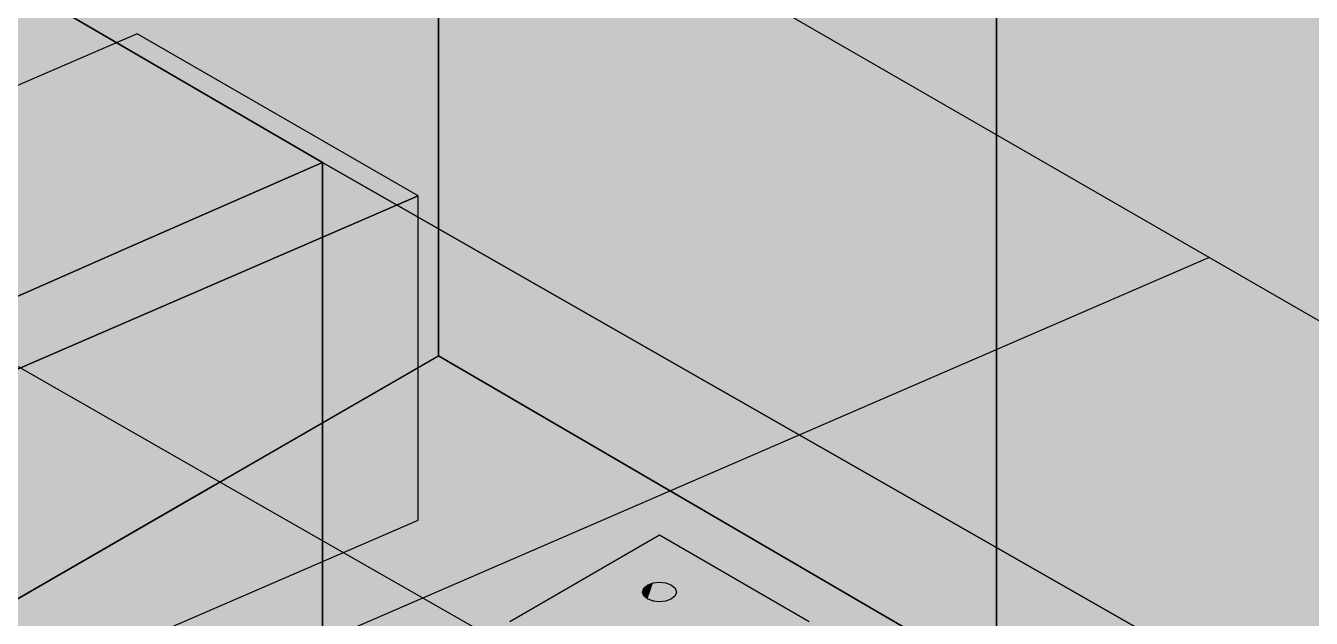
# Model space of a CAD drawing. Header units: metres. Extents: x 0 to 34.2, y 0 to 17.8.
# Drawn here: x 10.4017 to 10.699, y 9.984 to 10.1211 of the extents above; entities that cross this region are included whole.
import ezdxf

# ---------------------------------------------------------------- set-up
doc = ezdxf.new("R2010")
doc.units = ezdxf.units.M
doc.header["$LTSCALE"] = 0.25
doc.layers.add('ISO-ARISTAS', color=8, linetype='CONTINUOUS')
doc.layers.add('ISO-CONCRETO-SUP', color=254, linetype='CONTINUOUS', true_color=0xe8e8e8)

msp = doc.modelspace()

# ---------------------------------------------------------------- linework, layer by layer
at = {"layer": 'ISO-ARISTAS', "color": 250}
for p, q in [((12.16686, 9.20638), (10.34387, 10.25887)), ((10.49716, 10.04475), (10.49716, 10.25474)), ((10.49716, 10.18475), (10.49716, 10.11475)), ((10.6262, 10.1095), (10.6262, 10.1795)), ((10.6262, 10.1795), (10.6262, 10.1095)), ((10.47031, 10.0895), (10.40579, 10.12712)), ((10.40579, 10.12712), (10.47031, 10.0895)), ((10.42744, 10.11925), (10.13052, 9.99068)), ((10.4924, 10.08175), (10.42744, 10.11925)), ((10.49716, 10.11475), (10.49716, 10.04475)), ((10.6262, 10.0395), (10.6262, 10.1095)), ((10.6262, 10.1095), (10.6262, 10.0395)), ((10.47031, 10.0895), (10.42701, 10.0705)), ((10.42701, 10.0705), (10.47031, 10.0895)), ((10.47031, 10.0195), (10.47031, 10.0895)), ((10.53927, 10.05008), (10.47031, 10.0895)), ((10.47031, 10.0895), (10.47031, 10.0195)), ((10.47031, 10.0895), (10.53927, 10.05008)), ((10.19547, 9.95318), (10.4924, 10.08175)), ((10.4924, 10.08175), (10.19547, 9.95318)), ((10.4924, 10.00675), (10.4924, 10.08175)), ((10.42701, 10.0705), (10.38371, 10.0515)), ((10.38371, 10.0515), (10.42701, 10.0705)), ((8.5856, 9.16264), (10.67532, 10.06751)), ((10.45267, 10.01208), (10.38371, 10.0515)), ((10.60823, 10.01067), (10.53927, 10.05008)), ((10.53927, 10.05008), (10.60823, 10.01067)), ((10.34127, 9.95475), (10.49716, 10.04475)), ((10.49716, 10.04475), (10.4452, 10.01475)), ((10.56168, 10.00712), (10.49716, 10.04475)), ((10.49716, 10.04475), (10.56168, 10.00712)), ((10.6262, 9.9695), (10.6262, 10.0395)), ((10.6262, 10.0395), (10.6262, 9.9695)), ((10.47031, 9.9495), (10.47031, 10.0195)), ((10.47031, 10.0195), (10.47031, 9.9495)), ((10.4452, 10.01475), (10.39324, 9.98475)), ((10.52163, 9.97267), (10.45267, 10.01208)), ((10.67719, 9.97125), (10.60823, 10.01067)), ((10.60823, 10.01067), (10.67719, 9.97125)), ((10.19547, 9.87818), (10.4924, 10.00675)), ((10.6262, 9.9695), (10.56168, 10.00712)), ((10.56168, 10.00712), (10.6262, 9.9695)), ((10.51361, 9.9833), (10.54825, 10.0033)), ((10.54825, 10.0033), (10.58289, 9.9833)), ((10.54433, 9.9901), (10.54463, 9.99097)), ((10.54463, 9.99097), (10.54548, 9.9917)), ((10.54548, 9.9917), (10.54675, 9.99219)), ((10.54675, 9.99219), (10.54825, 9.99236)), ((10.54825, 9.99236), (10.54975, 9.99219)), ((10.54975, 9.99219), (10.55103, 9.9917)), ((10.55103, 9.9917), (10.55187, 9.99097)), ((10.55187, 9.99097), (10.55217, 9.9901)), ((10.54463, 9.98923), (10.54433, 9.9901)), ((10.54548, 9.9885), (10.54463, 9.98923)), ((10.54675, 9.98801), (10.54548, 9.9885)), ((10.54825, 9.98784), (10.54675, 9.98801)), ((10.54975, 9.98801), (10.54825, 9.98784)), ((10.55103, 9.9885), (10.54975, 9.98801)), ((10.55187, 9.98923), (10.55103, 9.9885)), ((10.55217, 9.9901), (10.55187, 9.98923))]:
    msp.add_line(p, q, dxfattribs=at)
at = {"layer": 'ISO-CONCRETO-SUP', "true_color": 0xa8aaae}
msp.add_solid([(10.34127, 9.95475), (10.49716, 10.04475), (10.34127, 10.16474), (10.49716, 10.25474)], dxfattribs=at)
at = {"layer": 'ISO-CONCRETO-SUP', "true_color": 0xaaadb3}
for points in [[(10.56168, 10.14712), (10.6262, 10.1095), (10.56168, 10.21712), (10.6262, 10.1795)], [(10.49716, 10.11475), (10.56168, 10.07712), (10.49716, 10.18475), (10.56168, 10.14712)], [(10.6262, 10.1095), (10.69516, 10.07008), (10.6262, 10.1795), (10.69516, 10.14008)], [(10.34127, 10.09475), (10.40579, 10.05712), (10.34127, 10.16474), (10.40579, 10.12712)], [(10.56168, 10.07712), (10.6262, 10.0395), (10.56168, 10.14712), (10.6262, 10.1095)], [(10.69516, 10.07008), (10.76411, 10.03067), (10.69516, 10.14008), (10.76411, 10.10067)], [(10.40579, 10.05712), (10.47031, 10.0195), (10.40579, 10.12712), (10.47031, 10.0895)], [(10.49716, 10.04475), (10.56168, 10.00712), (10.49716, 10.11475), (10.56168, 10.07712)], [(10.6262, 10.0395), (10.69516, 10.00008), (10.6262, 10.1095), (10.69516, 10.07008)], [(10.34127, 10.02475), (10.40579, 9.98712), (10.34127, 10.09475), (10.40579, 10.05712)], [(10.47031, 10.0195), (10.53927, 9.98008), (10.47031, 10.0895), (10.53927, 10.05008)], [(10.56168, 10.00712), (10.6262, 9.9695), (10.56168, 10.07712), (10.6262, 10.0395)], [(10.69516, 10.00008), (10.76411, 9.96067), (10.69516, 10.07008), (10.76411, 10.03067)], [(10.40579, 9.98712), (10.47031, 9.9495), (10.40579, 10.05712), (10.47031, 10.0195)], [(10.53927, 9.98008), (10.60823, 9.94067), (10.53927, 10.05008), (10.60823, 10.01067)], [(10.6262, 9.9695), (10.69516, 9.93008), (10.6262, 10.0395), (10.69516, 10.00008)], [(10.34127, 9.95475), (10.40579, 9.91712), (10.34127, 10.02475), (10.40579, 9.98712)], [(10.47031, 9.9495), (10.53927, 9.91008), (10.47031, 10.0195), (10.53927, 9.98008)], [(10.60823, 9.94067), (10.67719, 9.90125), (10.60823, 10.01067), (10.67719, 9.97125)], [(10.69516, 9.93008), (10.76411, 9.89067), (10.69516, 10.00008), (10.76411, 9.96067)], [(10.40579, 9.91712), (10.47031, 9.8795), (10.40579, 9.98712), (10.47031, 9.9495)]]:
    msp.add_solid(points, dxfattribs=at)
at = {"layer": 'ISO-CONCRETO-SUP', "true_color": 0xb6bac1}
for points in [[(10.34127, 10.16474), (10.40579, 10.12712), (10.29797, 10.14575), (10.36249, 10.10812)], [(10.40579, 10.12712), (10.47031, 10.0895), (10.36249, 10.10812), (10.42701, 10.0705)], [(10.36249, 10.10812), (10.42701, 10.0705), (10.31919, 10.08912), (10.38371, 10.0515)]]:
    msp.add_solid(points, dxfattribs=at)
at = {"layer": 'ISO-CONCRETO-SUP', "true_color": 0xbcc0c7}
for points in [[(10.68217, 10.13258), (10.75112, 10.09317), (10.69516, 10.14008), (10.76411, 10.10067)], [(10.4452, 10.01475), (10.50972, 9.97712), (10.49716, 10.04475), (10.56168, 10.00712)], [(10.39324, 9.98475), (10.45775, 9.94712), (10.4452, 10.01475), (10.50972, 9.97712)], [(10.50972, 9.97712), (10.57423, 9.9395), (10.56168, 10.00712), (10.6262, 9.9695)], [(10.54825, 10.0033), (10.58289, 9.9833), (10.51361, 9.9833), (10.54825, 9.9633)], [(10.34127, 9.95475), (10.40579, 9.91712), (10.39324, 9.98475), (10.45775, 9.94712)]]:
    msp.add_solid(points, dxfattribs=at)
at = {"layer": 'ISO-CONCRETO-SUP', "true_color": 0x686f79}
msp.add_solid([(10.13052, 9.99068), (10.19547, 9.95318), (10.42744, 10.11925), (10.4924, 10.08175)], dxfattribs=at)
at = {"layer": 'ISO-CONCRETO-SUP', "true_color": 0xb6b9c0}
for points in [[(10.47031, 10.0895), (10.53927, 10.05008), (10.42701, 10.0705), (10.49597, 10.03108)], [(10.42701, 10.0705), (10.49597, 10.03108), (10.38371, 10.0515), (10.45267, 10.01208)], [(10.53927, 10.05008), (10.60823, 10.01067), (10.49597, 10.03108), (10.56493, 9.99167)], [(10.49597, 10.03108), (10.56493, 9.99167), (10.45267, 10.01208), (10.52163, 9.97267)], [(10.60823, 10.01067), (10.67719, 9.97125), (10.56493, 9.99167), (10.63389, 9.95225)], [(10.56493, 9.99167), (10.63389, 9.95225), (10.52163, 9.97267), (10.59059, 9.93325)]]:
    msp.add_solid(points, dxfattribs=at)
at = {"layer": 'ISO-CONCRETO-SUP', "true_color": 0x575d65}
msp.add_solid([(10.19547, 9.87818), (10.4924, 10.00675), (10.19547, 9.95318), (10.4924, 10.08175)], dxfattribs=at)
at = {"layer": 'ISO-CONCRETO-SUP', "true_color": 0x6b6d73}
for points in [[(10.54548, 9.9885), (10.54433, 9.9901), (10.54463, 9.99097)], [(10.54548, 9.9885), (10.54463, 9.99097), (10.54548, 9.9917)], [(10.54548, 9.9885), (10.54675, 9.99219), (10.54825, 9.99236)], [(10.54548, 9.9885), (10.54825, 9.99236), (10.54975, 9.99219)], [(10.54548, 9.9885), (10.54548, 9.9917), (10.54675, 9.99219)], [(10.54548, 9.9885), (10.54975, 9.99219), (10.55103, 9.9917)], [(10.54548, 9.9885), (10.55103, 9.9917), (10.55187, 9.99097)], [(10.54548, 9.9885), (10.55187, 9.99097), (10.55217, 9.9901)], [(10.54548, 9.9885), (10.54463, 9.98923), (10.54433, 9.9901)], [(10.54548, 9.9885), (10.55217, 9.9901), (10.55187, 9.98923)], [(10.54548, 9.9885), (10.55187, 9.98923), (10.55103, 9.9885)], [(10.54548, 9.9885), (10.55103, 9.9885), (10.54975, 9.98801)], [(10.54548, 9.9885), (10.54975, 9.98801), (10.54825, 9.98784)], [(10.54548, 9.9885), (10.54825, 9.98784), (10.54675, 9.98801)]]:
    msp.add_solid(points, dxfattribs=at)

doc.saveas('drawing.dxf')
